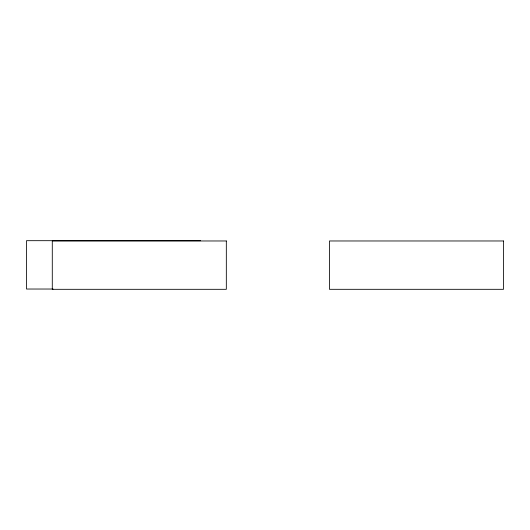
<?xml version="1.0" encoding="UTF-8"?>
<svg xmlns="http://www.w3.org/2000/svg" width="530" height="530" viewBox="0 0 530 530"><rect width="100%" height="100%" fill="white"/><g stroke="black" fill="none" stroke-linecap="round" stroke-linejoin="round"><path stroke-width="0.79" d="M200.539 240.686L26.5 240.686L26.5 289.029L53.08 289.029M226.323 240.971L52.285 240.971L52.285 289.314L226.323 289.314L226.323 240.971M503.5 240.971L329.461 240.971L329.461 289.314L503.5 289.314L503.5 240.971"/></g></svg>
